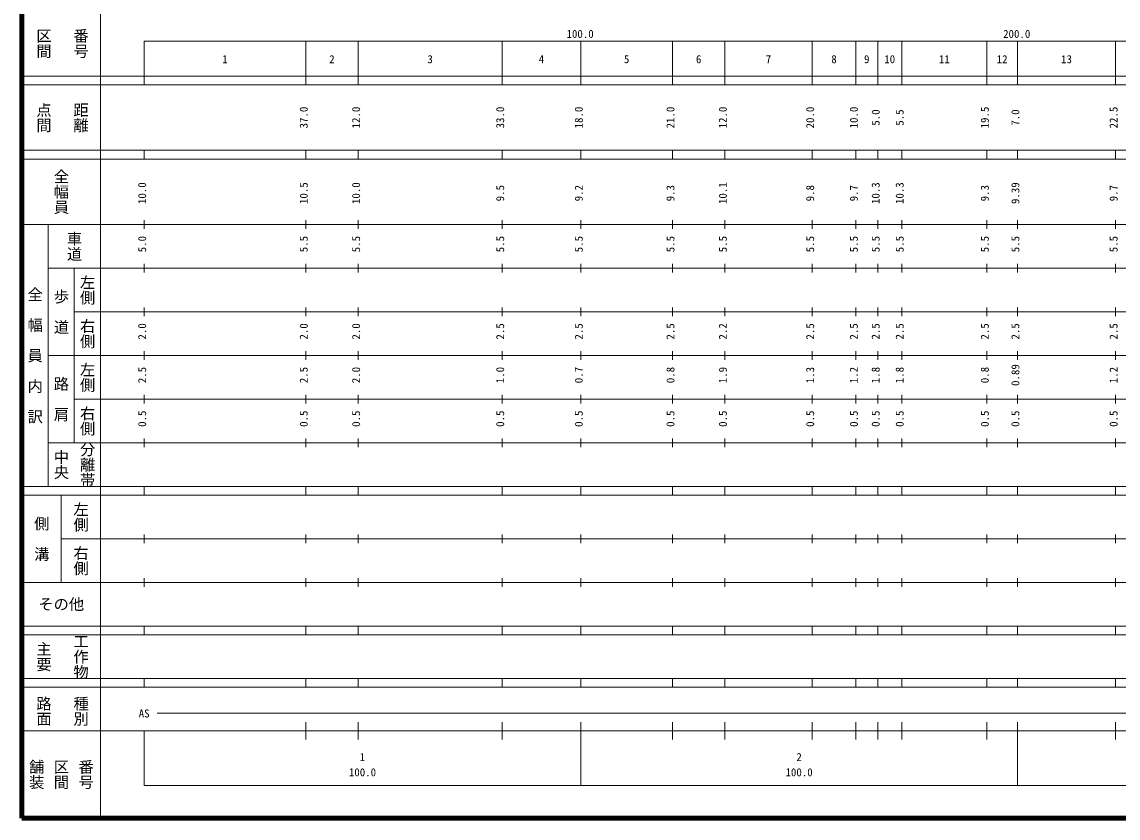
# Model space of a CAD drawing. Units: millimetres on the paper, enlarged 1000 times. Extents: x 40000 to 680000, y 20000 to 380000.
# Drawn here: x 40000 to 291063, y 20000 to 202409 of the extents above; entities that cross this region are included whole.
import ezdxf
from ezdxf.enums import TextEntityAlignment as Align

# ---------------------------------------------------------------- set-up
doc = ezdxf.new("R2010")
doc.units = ezdxf.units.MM
doc.header["$LTSCALE"] = 1000
doc.layers.add('M-TTL', color=2, linetype='Continuous', lineweight=140)
doc.layers.add('M-TTL-BAND', color=7, linetype='Continuous', lineweight=13)
doc.styles.add('@ＭＳ ゴシック', font='')
doc.styles.add('ＭＳ ゴシック', font='')
doc.styles.get('@ＭＳ ゴシック').set_extended_font_data('@MS Gothic')
doc.styles.get('ＭＳ ゴシック').set_extended_font_data('MS Gothic')

msp = doc.modelspace()

# ---------------------------------------------------------------- linework, layer by layer
at = {"layer": 'M-TTL'}
for p, q in [((40000, 380000), (40000, 20000)), ((40000, 20000), (680000, 20000))]:
    msp.add_line(p, q, dxfattribs=at)
at = {"layer": 'M-TTL-BAND'}
for p, q in [((58000, 370000), (58000, 20000)), ((68000, 198000), (579000, 198000)), ((68000, 198000), (68000, 188000)), ((105000, 188000), (105000, 198000)), ((117000, 188000), (117000, 198000)), ((150000, 188000), (150000, 198000)), ((168000, 188000), (168000, 198000)), ((189000, 188000), (189000, 198000)), ((201000, 188000), (201000, 198000)), ((221000, 188000), (221000, 198000)), ((231000, 188000), (231000, 198000)), ((236000, 188000), (236000, 198000)), ((241500, 188000), (241500, 198000)), ((261000, 188000), (261000, 198000)), ((268000, 188000), (268000, 198000)), ((290500, 188000), (290500, 198000)), ((40000, 190000), (579000, 190000)), ((40000, 188000), (579000, 188000)), ((40000, 173000), (579000, 173000)), ((40000, 171000), (579000, 171000)), ((68000, 171000), (68000, 173000)), ((105000, 171000), (105000, 173000)), ((117000, 171000), (117000, 173000)), ((150000, 171000), (150000, 173000)), ((168000, 171000), (168000, 173000)), ((189000, 171000), (189000, 173000)), ((201000, 171000), (201000, 173000)), ((221000, 171000), (221000, 173000)), ((231000, 171000), (231000, 173000)), ((236000, 171000), (236000, 173000)), ((241500, 171000), (241500, 173000)), ((261000, 171000), (261000, 173000)), ((268000, 171000), (268000, 173000)), ((290500, 171000), (290500, 173000)), ((40000, 156000), (579000, 156000)), ((46000, 96000), (46000, 156000)), ((68000, 155000), (68000, 157000)), ((105000, 155000), (105000, 157000)), ((117000, 155000), (117000, 157000)), ((150000, 155000), (150000, 157000)), ((168000, 155000), (168000, 157000)), ((189000, 155000), (189000, 157000)), ((201000, 155000), (201000, 157000)), ((221000, 155000), (221000, 157000)), ((231000, 155000), (231000, 157000)), ((236000, 155000), (236000, 157000)), ((241500, 155000), (241500, 157000)), ((261000, 155000), (261000, 157000)), ((268000, 155000), (268000, 157000)), ((290500, 155000), (290500, 157000)), ((46000, 146000), (579000, 146000)), ((52000, 146000), (52000, 106000)), ((68000, 145000), (68000, 147000)), ((105000, 145000), (105000, 147000)), ((117000, 145000), (117000, 147000)), ((150000, 145000), (150000, 147000)), ((168000, 145000), (168000, 147000)), ((189000, 145000), (189000, 147000)), ((201000, 145000), (201000, 147000)), ((221000, 145000), (221000, 147000)), ((231000, 145000), (231000, 147000)), ((236000, 145000), (236000, 147000)), ((241500, 145000), (241500, 147000)), ((261000, 145000), (261000, 147000)), ((268000, 145000), (268000, 147000)), ((290500, 145000), (290500, 147000)), ((52000, 136000), (579000, 136000)), ((68000, 135000), (68000, 137000)), ((105000, 135000), (105000, 137000)), ((117000, 135000), (117000, 137000)), ((150000, 135000), (150000, 137000)), ((168000, 135000), (168000, 137000)), ((189000, 135000), (189000, 137000)), ((201000, 135000), (201000, 137000)), ((221000, 135000), (221000, 137000)), ((231000, 135000), (231000, 137000)), ((236000, 135000), (236000, 137000)), ((241500, 135000), (241500, 137000)), ((261000, 135000), (261000, 137000)), ((268000, 135000), (268000, 137000)), ((290500, 135000), (290500, 137000)), ((46000, 126000), (579000, 126000)), ((68000, 125000), (68000, 127000)), ((105000, 125000), (105000, 127000)), ((117000, 125000), (117000, 127000)), ((150000, 125000), (150000, 127000)), ((168000, 125000), (168000, 127000)), ((189000, 125000), (189000, 127000)), ((201000, 125000), (201000, 127000)), ((221000, 125000), (221000, 127000)), ((231000, 125000), (231000, 127000)), ((236000, 125000), (236000, 127000)), ((241500, 125000), (241500, 127000)), ((261000, 125000), (261000, 127000)), ((268000, 125000), (268000, 127000)), ((290500, 125000), (290500, 127000)), ((52000, 116000), (579000, 116000)), ((68000, 115000), (68000, 117000)), ((105000, 115000), (105000, 117000)), ((117000, 115000), (117000, 117000)), ((150000, 115000), (150000, 117000)), ((168000, 115000), (168000, 117000)), ((189000, 115000), (189000, 117000)), ((201000, 115000), (201000, 117000)), ((221000, 115000), (221000, 117000)), ((231000, 115000), (231000, 117000)), ((236000, 115000), (236000, 117000)), ((241500, 115000), (241500, 117000)), ((261000, 115000), (261000, 117000)), ((268000, 115000), (268000, 117000)), ((290500, 115000), (290500, 117000)), ((46000, 106000), (579000, 106000)), ((68000, 105000), (68000, 107000)), ((105000, 105000), (105000, 107000)), ((117000, 105000), (117000, 107000)), ((150000, 105000), (150000, 107000)), ((168000, 105000), (168000, 107000)), ((189000, 105000), (189000, 107000)), ((201000, 105000), (201000, 107000)), ((221000, 105000), (221000, 107000)), ((231000, 105000), (231000, 107000)), ((236000, 105000), (236000, 107000)), ((241500, 105000), (241500, 107000)), ((261000, 105000), (261000, 107000)), ((268000, 105000), (268000, 107000)), ((290500, 105000), (290500, 107000)), ((40000, 96000), (579000, 96000)), ((68000, 94000), (68000, 96000)), ((105000, 94000), (105000, 96000)), ((117000, 94000), (117000, 96000)), ((150000, 94000), (150000, 96000)), ((168000, 94000), (168000, 96000)), ((189000, 94000), (189000, 96000)), ((201000, 94000), (201000, 96000)), ((221000, 94000), (221000, 96000)), ((231000, 94000), (231000, 96000)), ((236000, 94000), (236000, 96000)), ((241500, 94000), (241500, 96000)), ((261000, 94000), (261000, 96000)), ((268000, 94000), (268000, 96000)), ((290500, 94000), (290500, 96000)), ((40000, 94000), (579000, 94000)), ((49000, 94000), (49000, 74000)), ((49000, 84000), (579000, 84000)), ((68000, 83000), (68000, 85000)), ((105000, 83000), (105000, 85000)), ((117000, 83000), (117000, 85000)), ((150000, 83000), (150000, 85000)), ((168000, 83000), (168000, 85000)), ((189000, 83000), (189000, 85000)), ((201000, 83000), (201000, 85000)), ((221000, 83000), (221000, 85000)), ((231000, 83000), (231000, 85000)), ((236000, 83000), (236000, 85000)), ((241500, 83000), (241500, 85000)), ((261000, 83000), (261000, 85000)), ((268000, 83000), (268000, 85000)), ((290500, 83000), (290500, 85000)), ((40000, 74000), (579000, 74000)), ((68000, 73000), (68000, 75000)), ((105000, 73000), (105000, 75000)), ((117000, 73000), (117000, 75000)), ((150000, 73000), (150000, 75000)), ((168000, 73000), (168000, 75000)), ((189000, 73000), (189000, 75000)), ((201000, 73000), (201000, 75000)), ((221000, 73000), (221000, 75000)), ((231000, 73000), (231000, 75000)), ((236000, 73000), (236000, 75000)), ((241500, 73000), (241500, 75000)), ((261000, 73000), (261000, 75000)), ((268000, 73000), (268000, 75000)), ((290500, 73000), (290500, 75000)), ((40000, 64000), (579000, 64000)), ((68000, 62000), (68000, 64000)), ((105000, 62000), (105000, 64000)), ((117000, 62000), (117000, 64000)), ((150000, 62000), (150000, 64000)), ((168000, 62000), (168000, 64000)), ((189000, 62000), (189000, 64000)), ((201000, 62000), (201000, 64000)), ((221000, 62000), (221000, 64000)), ((231000, 62000), (231000, 64000)), ((236000, 62000), (236000, 64000)), ((241500, 62000), (241500, 64000)), ((261000, 62000), (261000, 64000)), ((268000, 62000), (268000, 64000)), ((290500, 62000), (290500, 64000)), ((40000, 62000), (579000, 62000)), ((40000, 52000), (579000, 52000)), ((68000, 50000), (68000, 52000)), ((105000, 50000), (105000, 52000)), ((117000, 50000), (117000, 52000)), ((150000, 50000), (150000, 52000)), ((168000, 50000), (168000, 52000)), ((189000, 50000), (189000, 52000)), ((201000, 50000), (201000, 52000)), ((221000, 50000), (221000, 52000)), ((231000, 50000), (231000, 52000)), ((236000, 50000), (236000, 52000)), ((241500, 50000), (241500, 52000)), ((261000, 50000), (261000, 52000)), ((268000, 50000), (268000, 52000)), ((290500, 50000), (290500, 52000)), ((40000, 50000), (579000, 50000)), ((71000, 44000), (450700, 44000)), ((105000, 38000), (105000, 42000)), ((117000, 38000), (117000, 42000)), ((150000, 38000), (150000, 42000)), ((168000, 27500), (168000, 42000)), ((189000, 38000), (189000, 42000)), ((201000, 38000), (201000, 42000)), ((221000, 38000), (221000, 42000)), ((231000, 38000), (231000, 42000)), ((236000, 38000), (236000, 42000)), ((241500, 38000), (241500, 42000)), ((261000, 38000), (261000, 42000)), ((268000, 27500), (268000, 42000)), ((290500, 38000), (290500, 42000)), ((40000, 40000), (579000, 40000)), ((68000, 40000), (68000, 27500)), ((68000, 27500), (579000, 27500))]:
    msp.add_line(p, q, dxfattribs=at)

# ---------------------------------------------------------------- texts
at = {"layer": 'M-TTL-BAND', "style": '@ＭＳ ゴシック'}
for s, p in [('区間', (45000, 197500)), ('番号', (53500, 197500)), ('点間', (45000, 180500)), ('距離', (53500, 180500)), ('全幅員', (49000, 163500)), ('車道', (52000, 151000)), ('左側', (55000, 141000)), ('全\u3000幅\u3000員\u3000内\u3000訳', (43000, 126000)), ('歩\u3000道', (49000, 136000)), ('右側', (55000, 131000)), ('左側', (55000, 121000)), ('路\u3000肩', (49000, 116000)), ('右側', (55000, 111000)), ('分離帯', (55000, 101000)), ('中央', (49000, 101000)), ('左側', (53500, 89000)), ('側\u3000溝', (44500, 84000)), ('右側', (53500, 79000)), ('主要', (45000, 57000)), ('工作物', (53500, 57000)), ('路面', (45000, 44500)), ('種別', (53500, 44500)), ('舗装', (43333, 30000)), ('区間', (49000, 30000)), ('番号', (54667, 30000))]:
    msp.add_text(s, height=2566, rotation=270, dxfattribs=at).set_placement(p, align=Align.MIDDLE_CENTER)
at = {"layer": 'M-TTL-BAND', "style": 'ＭＳ ゴシック'}
for s, p in [('100.0', (167844, 198195)), ('200.0', (267844, 198195)), ('1', (86500, 192405)), ('2', (111000, 192405)), ('3', (133500, 192405)), ('4', (159000, 192405)), ('5', (178500, 192405)), ('6', (195000, 192405)), ('7', (211000, 192405)), ('8', (226000, 192405)), ('9', (233500, 192405)), ('10', (238750, 192405)), ('11', (251250, 192405)), ('12', (264500, 192405)), ('13', (279250, 192405)), ('AS', (68000, 42500)), ('1', (118000, 32523)), ('2', (218000, 32523)), ('100.0', (118000, 29033)), ('100.0', (218000, 29033))]:
    msp.add_text(s, height=1833, dxfattribs=at).set_placement(p, align=Align.BOTTOM_CENTER)
for s, p in [('37.0', (106000, 180500)), ('12.0', (118000, 180500)), ('33.0', (151000, 180500)), ('18.0', (169000, 180500)), ('21.0', (190000, 180500)), ('12.0', (202000, 180500)), ('20.0', (222000, 180500)), ('10.0', (232000, 180500)), ('5.0', (237000, 180500)), ('5.5', (242500, 180500)), ('19.5', (262000, 180500)), ('7.0', (269000, 180500)), ('22.5', (291500, 180500)), ('10.0', (69000, 163174)), ('10.5', (106000, 163174)), ('10.0', (118000, 163174)), ('9.5', (151000, 163174)), ('9.2', (169000, 163174)), ('9.3', (190000, 163174)), ('10.1', (202000, 163174)), ('9.8', (222000, 163174)), ('9.7', (232000, 163174)), ('10.3', (237000, 163174)), ('10.3', (242500, 163174)), ('9.3', (262000, 163174)), ('9.39', (269000, 163174)), ('9.7', (291500, 163174)), ('5.0', (69000, 151500)), ('5.5', (106000, 151500)), ('5.5', (118000, 151500)), ('5.5', (151000, 151500)), ('5.5', (169000, 151500)), ('5.5', (190000, 151500)), ('5.5', (202000, 151500)), ('5.5', (222000, 151500)), ('5.5', (232000, 151500)), ('5.5', (237000, 151500)), ('5.5', (242500, 151500)), ('5.5', (262000, 151500)), ('5.5', (269000, 151500)), ('5.5', (291500, 151500)), ('2.0', (69000, 131500)), ('2.0', (106000, 131500)), ('2.0', (118000, 131500)), ('2.5', (151000, 131500)), ('2.5', (169000, 131500)), ('2.5', (190000, 131500)), ('2.2', (202000, 131500)), ('2.5', (222000, 131500)), ('2.5', (232000, 131500)), ('2.5', (237000, 131500)), ('2.5', (242500, 131500)), ('2.5', (262000, 131500)), ('2.5', (269000, 131500)), ('2.5', (291500, 131500)), ('2.5', (69000, 121500)), ('2.5', (106000, 121500)), ('2.0', (118000, 121500)), ('1.0', (151000, 121500)), ('0.7', (169000, 121500)), ('0.8', (190000, 121500)), ('1.9', (202000, 121500)), ('1.3', (222000, 121500)), ('1.2', (232000, 121500)), ('1.8', (237000, 121500)), ('1.8', (242500, 121500)), ('0.8', (262000, 121500)), ('0.89', (269000, 121500)), ('1.2', (291500, 121500)), ('0.5', (69000, 111500)), ('0.5', (106000, 111500)), ('0.5', (118000, 111500)), ('0.5', (151000, 111500)), ('0.5', (169000, 111500)), ('0.5', (190000, 111500)), ('0.5', (202000, 111500)), ('0.5', (222000, 111500)), ('0.5', (232000, 111500)), ('0.5', (237000, 111500)), ('0.5', (242500, 111500)), ('0.5', (262000, 111500)), ('0.5', (269000, 111500)), ('0.5', (291500, 111500))]:
    msp.add_text(s, height=1833, rotation=90, dxfattribs=at).set_placement(p, align=Align.BOTTOM_CENTER)
msp.add_text('その他', height=2566, dxfattribs=at).set_placement((49000, 69000), align=Align.MIDDLE_CENTER)

doc.saveas('drawing.dxf')
